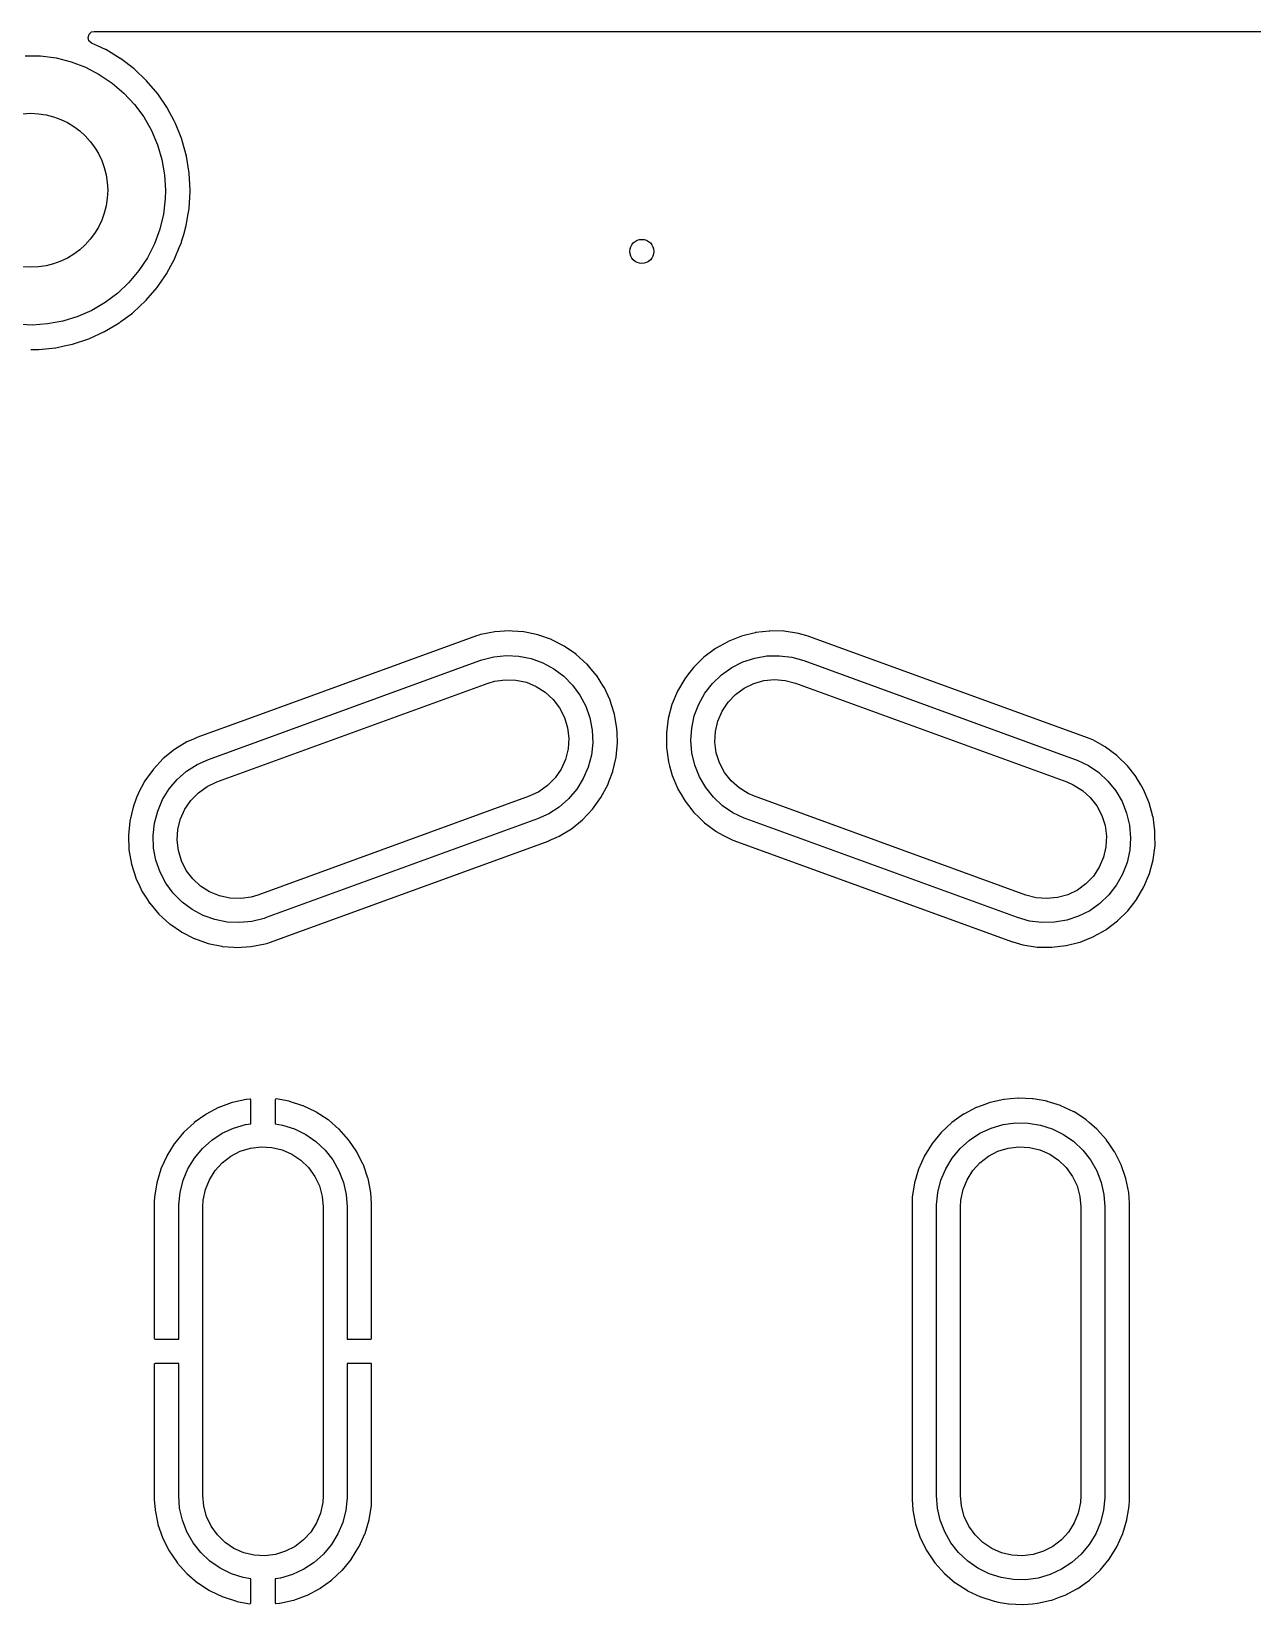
# Model space of a CAD drawing. Extents: x 14 to 417, y -165 to -100.
# Drawn here: x 241.31 to 266.69, y -132.26 to -99.57 of the extents above; entities that cross this region are included whole.
import ezdxf

# ---------------------------------------------------------------- set-up
doc = ezdxf.new("R2010")
doc.units = 0
doc.layers.add('BLACK', color=7, linetype='CONTINUOUS')

msp = doc.modelspace()

# ---------------------------------------------------------------- linework, layer by layer
at = {"layer": 'BLACK', "linetype": 'CONTINUOUS'}
for p, q in [((242.49, -99.6937), (242.511, -99.6257)), ((242.51, -99.762), (242.49, -99.6937)), ((242.511, -99.6257), (242.565, -99.5796)), ((242.565, -99.5796), (242.616, -99.5685)), ((242.616, -99.5685), (290.785, -99.5685)), ((242.563, -99.8088), (242.51, -99.762)), ((242.686, -99.866), (242.563, -99.8088)), ((242.856, -99.9445), (242.686, -99.866)), ((242.858, -99.9462), (242.856, -99.9445)), ((243.159, -100.128), (242.858, -99.9462)), ((242.858, -99.9462), (242.858, -99.9462)), ((241.183, -100.072), (241.505, -100.078)), ((241.505, -100.078), (241.825, -100.12)), ((241.825, -100.12), (242.137, -100.198)), ((242.137, -100.198), (242.439, -100.312)), ((242.439, -100.312), (242.725, -100.46)), ((243.162, -100.13), (243.159, -100.128)), ((243.159, -100.128), (243.159, -100.128)), ((243.447, -100.347), (243.162, -100.13)), ((243.707, -100.593), (243.447, -100.347)), ((242.725, -100.46), (242.993, -100.64)), ((242.993, -100.64), (243.238, -100.849)), ((243.939, -100.867), (243.707, -100.593)), ((243.238, -100.849), (243.457, -101.085)), ((244.14, -101.163), (243.939, -100.867)), ((243.457, -101.085), (243.648, -101.345)), ((243.648, -101.345), (243.808, -101.625)), ((244.142, -101.167), (244.14, -101.163)), ((244.278, -101.423), (244.142, -101.167)), ((244.142, -101.167), (244.142, -101.167)), ((243.808, -101.625), (243.934, -101.922)), ((244.308, -101.48), (244.278, -101.423)), ((244.309, -101.483), (244.308, -101.48)), ((244.437, -101.805), (244.309, -101.483)), ((243.934, -101.922), (244.026, -102.231)), ((244.44, -101.813), (244.437, -101.805)), ((244.536, -102.159), (244.44, -101.813)), ((244.026, -102.231), (244.081, -102.548)), ((244.594, -102.512), (244.536, -102.159)), ((244.081, -102.548), (244.1, -102.87)), ((244.613, -102.87), (244.594, -102.512)), ((244.1, -102.87), (244.094, -103.046)), ((244.592, -103.247), (244.613, -102.895)), ((244.613, -102.893), (244.613, -102.87)), ((244.613, -102.895), (244.613, -102.893)), ((244.094, -103.046), (244.056, -103.366)), ((244.573, -103.357), (244.591, -103.254)), ((244.591, -103.251), (244.592, -103.247)), ((244.591, -103.254), (244.591, -103.251)), ((244.591, -103.254), (244.591, -103.254)), ((244.056, -103.366), (243.98, -103.679)), ((244.479, -103.787), (244.531, -103.604)), ((244.531, -103.604), (244.573, -103.357)), ((243.98, -103.679), (243.87, -103.982)), ((244.387, -104.062), (244.432, -103.952)), ((244.432, -103.952), (244.433, -103.949)), ((244.432, -103.952), (244.432, -103.952)), ((244.433, -103.949), (244.443, -103.913)), ((244.443, -103.913), (244.479, -103.787)), ((243.725, -104.27), (243.548, -104.539)), ((243.87, -103.982), (243.725, -104.27)), ((244.13, -104.593), (244.296, -104.284)), ((244.296, -104.284), (244.298, -104.281)), ((244.298, -104.281), (244.387, -104.062)), ((243.548, -104.539), (243.341, -104.787)), ((244.032, -104.737), (244.126, -104.599)), ((244.126, -104.599), (244.128, -104.596)), ((244.126, -104.599), (244.126, -104.599)), ((244.128, -104.596), (244.13, -104.593)), ((244.13, -104.593), (244.13, -104.593)), ((243.341, -104.787), (243.107, -105.009)), ((243.691, -105.163), (243.925, -104.892)), ((243.925, -104.892), (244.032, -104.737)), ((242.849, -105.202), (242.571, -105.365)), ((243.107, -105.009), (242.849, -105.202)), ((243.43, -105.408), (243.691, -105.163)), ((241.968, -105.589), (241.651, -105.648)), ((242.276, -105.494), (241.968, -105.589)), ((242.571, -105.365), (242.276, -105.494)), ((243.143, -105.623), (243.174, -105.6)), ((243.174, -105.6), (243.413, -105.421)), ((243.413, -105.421), (243.43, -105.408)), ((241.329, -105.67), (241.007, -105.655)), ((241.651, -105.648), (241.329, -105.67)), ((242.509, -105.955), (242.835, -105.806)), ((242.835, -105.806), (243.036, -105.687)), ((243.036, -105.687), (243.14, -105.625)), ((243.14, -105.625), (243.143, -105.623)), ((243.14, -105.625), (243.14, -105.625)), ((241.301, -106.179), (241.462, -106.179)), ((241.462, -106.179), (241.465, -106.179)), ((241.465, -106.179), (241.815, -106.143)), ((241.465, -106.179), (241.465, -106.179)), ((241.815, -106.143), (241.815, -106.143)), ((241.815, -106.143), (241.818, -106.143)), ((241.818, -106.143), (241.822, -106.142)), ((241.822, -106.142), (241.994, -106.105)), ((241.822, -106.142), (241.822, -106.142)), ((241.994, -106.105), (242.169, -106.067)), ((242.169, -106.067), (242.509, -105.955)), ((250.562, -112.13), (245.824, -113.854)), ((250.563, -112.13), (250.562, -112.13)), ((250.562, -112.13), (250.562, -112.13)), ((250.611, -112.115), (250.563, -112.13)), ((250.65, -112.103), (250.611, -112.115)), ((250.653, -112.101), (250.65, -112.103)), ((250.65, -112.103), (250.65, -112.103)), ((250.947, -112.044), (250.653, -112.101)), ((251.247, -112.026), (250.947, -112.044)), ((251.304, -112.031), (251.247, -112.026)), ((251.542, -112.048), (251.304, -112.031)), ((251.546, -112.048), (251.542, -112.048)), ((251.542, -112.048), (251.542, -112.048)), ((251.55, -112.049), (251.546, -112.048)), ((251.836, -112.109), (251.55, -112.049)), ((251.55, -112.049), (251.55, -112.049)), ((251.84, -112.11), (251.836, -112.109)), ((251.836, -112.109), (251.836, -112.109)), ((252.123, -112.209), (251.84, -112.11)), ((256.069, -112.137), (255.896, -112.207)), ((256.073, -112.136), (256.069, -112.137)), ((256.074, -112.136), (256.073, -112.136)), ((256.356, -112.065), (256.074, -112.136)), ((256.36, -112.064), (256.356, -112.065)), ((256.356, -112.065), (256.356, -112.065)), ((256.364, -112.063), (256.36, -112.064)), ((256.654, -112.03), (256.364, -112.063)), ((256.658, -112.029), (256.654, -112.03)), ((256.654, -112.03), (256.654, -112.03)), ((256.663, -112.029), (256.658, -112.029)), ((256.954, -112.034), (256.663, -112.029)), ((256.958, -112.034), (256.954, -112.034)), ((257.255, -112.079), (256.958, -112.034)), ((257.259, -112.08), (257.255, -112.079)), ((257.46, -112.139), (257.259, -112.08)), ((257.259, -112.08), (257.259, -112.08)), ((257.47, -112.142), (257.46, -112.139)), ((257.472, -112.142), (257.47, -112.142)), ((263.283, -114.257), (257.472, -112.142)), ((257.472, -112.142), (257.472, -112.142)), ((252.127, -112.211), (252.123, -112.209)), ((252.386, -112.344), (252.127, -112.211)), ((252.127, -112.211), (252.127, -112.211)), ((252.39, -112.346), (252.386, -112.344)), ((252.394, -112.348), (252.39, -112.346)), ((252.634, -112.514), (252.394, -112.348)), ((252.394, -112.348), (252.394, -112.348)), ((255.529, -112.396), (255.29, -112.576)), ((255.533, -112.394), (255.529, -112.396)), ((255.787, -112.251), (255.533, -112.394)), ((255.791, -112.249), (255.787, -112.251)), ((255.787, -112.251), (255.787, -112.251)), ((255.795, -112.247), (255.791, -112.249)), ((255.896, -112.207), (255.795, -112.247)), ((255.795, -112.247), (255.795, -112.247)), ((244.994, -114.698), (250.633, -112.645)), ((250.633, -112.645), (250.676, -112.63)), ((250.676, -112.63), (250.927, -112.567)), ((250.927, -112.567), (251.185, -112.541)), ((251.185, -112.541), (251.444, -112.553)), ((251.444, -112.553), (251.699, -112.604)), ((251.699, -112.604), (251.943, -112.691)), ((251.943, -112.691), (252.171, -112.814)), ((252.637, -112.516), (252.634, -112.514)), ((252.634, -112.514), (252.634, -112.514)), ((252.859, -112.718), (252.637, -112.516)), ((252.862, -112.721), (252.859, -112.718)), ((252.921, -112.79), (252.862, -112.721)), ((252.862, -112.721), (252.862, -112.721)), ((253.053, -112.947), (252.921, -112.79)), ((255.074, -112.79), (254.951, -112.948)), ((255.076, -112.787), (255.074, -112.79)), ((255.074, -112.79), (255.074, -112.79)), ((255.29, -112.576), (255.076, -112.787)), ((255.656, -112.94), (255.868, -112.79)), ((255.868, -112.79), (256.099, -112.673)), ((256.099, -112.673), (256.346, -112.592)), ((256.346, -112.592), (256.601, -112.548)), ((256.601, -112.548), (256.861, -112.542)), ((256.861, -112.542), (257.118, -112.575)), ((257.118, -112.575), (257.367, -112.645)), ((257.367, -112.645), (263.006, -114.698)), ((245.165, -115.167), (250.804, -113.115)), ((250.804, -113.115), (250.941, -113.074)), ((250.941, -113.074), (251.161, -113.042)), ((251.161, -113.042), (251.383, -113.049)), ((251.383, -113.049), (251.601, -113.096)), ((251.601, -113.096), (251.806, -113.18)), ((252.171, -112.814), (252.379, -112.969)), ((252.379, -112.969), (252.562, -113.153)), ((253.055, -112.95), (253.053, -112.947)), ((253.212, -113.196), (253.055, -112.95)), ((254.892, -113.024), (254.741, -113.283)), ((254.951, -112.948), (254.892, -113.024)), ((255.31, -113.324), (255.468, -113.119)), ((255.468, -113.119), (255.656, -112.94)), ((256.125, -113.218), (256.325, -113.121)), ((256.325, -113.121), (256.539, -113.061)), ((256.539, -113.061), (256.76, -113.04)), ((256.76, -113.04), (256.982, -113.058)), ((256.982, -113.058), (257.196, -113.115)), ((257.196, -113.115), (262.835, -115.167)), ((251.806, -113.18), (251.994, -113.3)), ((251.994, -113.3), (252.157, -113.45)), ((252.562, -113.153), (252.715, -113.363)), ((252.715, -113.363), (252.836, -113.592)), ((253.215, -113.199), (253.212, -113.196)), ((253.212, -113.196), (253.212, -113.196)), ((253.256, -113.287), (253.215, -113.199)), ((253.34, -113.468), (253.256, -113.287)), ((254.741, -113.283), (254.626, -113.56)), ((255.183, -113.55), (255.31, -113.324)), ((255.792, -113.51), (255.946, -113.349)), ((255.946, -113.349), (256.125, -113.218)), ((252.157, -113.45), (252.291, -113.628)), ((252.291, -113.628), (252.392, -113.826)), ((252.836, -113.592), (252.921, -113.837)), ((253.341, -113.471), (253.34, -113.468)), ((253.34, -113.468), (253.34, -113.468)), ((253.343, -113.475), (253.341, -113.471)), ((253.371, -113.565), (253.343, -113.475)), ((253.343, -113.475), (253.343, -113.475)), ((253.431, -113.758), (253.371, -113.565)), ((253.482, -114.053), (253.431, -113.758)), ((254.626, -113.56), (254.548, -113.85)), ((255.091, -113.793), (255.183, -113.55)), ((255.581, -113.9), (255.669, -113.695)), ((255.669, -113.695), (255.792, -113.51)), ((245.824, -113.854), (244.749, -114.246)), ((252.392, -113.826), (252.456, -114.039)), ((252.456, -114.039), (252.481, -114.259)), ((252.921, -113.837), (252.97, -114.092)), ((252.97, -114.092), (252.98, -114.351)), ((253.486, -114.148), (253.482, -114.053)), ((254.548, -113.85), (254.51, -114.148)), ((255.019, -114.305), (255.036, -114.046)), ((255.036, -114.046), (255.091, -113.793)), ((255.531, -114.116), (255.581, -113.9)), ((244.544, -114.336), (244.288, -114.492)), ((244.636, -114.296), (244.544, -114.336)), ((244.747, -114.247), (244.636, -114.296)), ((244.749, -114.246), (244.747, -114.247)), ((244.747, -114.247), (244.747, -114.247)), ((252.481, -114.259), (252.466, -114.481)), ((252.98, -114.351), (252.952, -114.609)), ((253.466, -114.652), (253.494, -114.353)), ((253.494, -114.353), (253.486, -114.148)), ((254.51, -114.148), (254.51, -114.246)), ((254.51, -114.246), (254.511, -114.439)), ((255.04, -114.564), (255.019, -114.305)), ((255.52, -114.338), (255.531, -114.116)), ((255.548, -114.558), (255.52, -114.338)), ((263.284, -114.258), (263.283, -114.257)), ((263.283, -114.257), (263.283, -114.257)), ((263.285, -114.258), (263.284, -114.258)), ((263.315, -114.271), (263.285, -114.258)), ((263.285, -114.258), (263.285, -114.258)), ((263.371, -114.294), (263.315, -114.271)), ((263.47, -114.349), (263.371, -114.294)), ((263.63, -114.437), (263.47, -114.349)), ((244.055, -114.681), (243.849, -114.899)), ((244.288, -114.492), (244.055, -114.681)), ((244.758, -114.804), (244.994, -114.698)), ((252.413, -114.697), (252.322, -114.9)), ((252.466, -114.481), (252.413, -114.697)), ((252.952, -114.609), (252.886, -114.86)), ((253.398, -114.944), (253.466, -114.652)), ((254.511, -114.439), (254.511, -114.448)), ((254.511, -114.448), (254.552, -114.745)), ((254.552, -114.745), (254.553, -114.749)), ((254.553, -114.749), (254.553, -114.749)), ((254.553, -114.749), (254.575, -114.831)), ((255.1, -114.816), (255.04, -114.564)), ((255.615, -114.77), (255.548, -114.558)), ((263.006, -114.698), (263.048, -114.714)), ((263.048, -114.714), (263.282, -114.827)), ((263.633, -114.439), (263.63, -114.437)), ((263.63, -114.437), (263.63, -114.437)), ((263.637, -114.442), (263.633, -114.439)), ((263.871, -114.616), (263.637, -114.442)), ((263.637, -114.442), (263.637, -114.442)), ((263.874, -114.618), (263.871, -114.616)), ((263.871, -114.616), (263.871, -114.616)), ((263.877, -114.621), (263.874, -114.618)), ((263.904, -114.648), (263.877, -114.621)), ((263.877, -114.621), (263.877, -114.621)), ((264.089, -114.827), (263.904, -114.648)), ((243.849, -114.899), (243.673, -115.143)), ((244.345, -115.115), (244.54, -114.944)), ((244.54, -114.944), (244.758, -114.804)), ((252.197, -115.083), (252.041, -115.242)), ((252.322, -114.9), (252.197, -115.083)), ((252.886, -114.86), (252.783, -115.098)), ((253.322, -115.146), (253.397, -114.948)), ((253.397, -114.948), (253.398, -114.944)), ((254.575, -114.831), (254.631, -115.034)), ((254.631, -115.034), (254.749, -115.311)), ((255.196, -115.057), (255.1, -114.816)), ((255.327, -115.281), (255.196, -115.057)), ((255.718, -114.967), (255.615, -114.77)), ((255.855, -115.142), (255.718, -114.967)), ((263.282, -114.827), (263.496, -114.972)), ((263.496, -114.972), (263.687, -115.149)), ((264.092, -114.831), (264.089, -114.827)), ((264.148, -114.903), (264.092, -114.831)), ((264.092, -114.831), (264.092, -114.831)), ((264.275, -115.063), (264.148, -114.903)), ((264.277, -115.067), (264.275, -115.063)), ((264.373, -115.229), (264.277, -115.067)), ((264.277, -115.067), (264.277, -115.067)), ((243.53, -115.411), (243.499, -115.493)), ((243.532, -115.407), (243.53, -115.411)), ((243.53, -115.411), (243.53, -115.411)), ((243.673, -115.143), (243.532, -115.407)), ((244.041, -115.534), (244.177, -115.313)), ((244.177, -115.313), (244.345, -115.115)), ((244.627, -115.549), (244.783, -115.39)), ((244.783, -115.39), (244.964, -115.262)), ((244.964, -115.262), (245.165, -115.167)), ((251.86, -115.37), (251.659, -115.465)), ((252.041, -115.242), (251.86, -115.37)), ((252.647, -115.319), (252.479, -115.517)), ((252.783, -115.098), (252.647, -115.319)), ((253.151, -115.489), (253.292, -115.225)), ((253.292, -115.225), (253.322, -115.146)), ((254.749, -115.311), (254.751, -115.314)), ((254.751, -115.314), (254.751, -115.314)), ((254.751, -115.314), (254.808, -115.411)), ((254.808, -115.411), (254.901, -115.569)), ((255.489, -115.483), (255.327, -115.281)), ((256.02, -115.291), (255.855, -115.142)), ((256.209, -115.408), (256.02, -115.291)), ((256.341, -115.465), (256.209, -115.408)), ((262.835, -115.167), (262.967, -115.224)), ((262.967, -115.224), (263.156, -115.341)), ((263.156, -115.341), (263.321, -115.49)), ((263.687, -115.149), (263.849, -115.351)), ((263.849, -115.351), (263.98, -115.575)), ((264.427, -115.321), (264.373, -115.229)), ((264.545, -115.598), (264.427, -115.321)), ((243.426, -115.688), (243.358, -115.98)), ((243.499, -115.493), (243.426, -115.688)), ((243.938, -115.772), (244.041, -115.534)), ((244.411, -115.935), (244.502, -115.732)), ((244.502, -115.732), (244.627, -115.549)), ((251.659, -115.465), (246.02, -117.517)), ((252.284, -115.688), (252.066, -115.828)), ((252.479, -115.517), (252.284, -115.688)), ((252.769, -115.951), (252.975, -115.733)), ((252.975, -115.733), (253.151, -115.489)), ((254.901, -115.569), (254.972, -115.659)), ((254.972, -115.659), (255.084, -115.801)), ((255.68, -115.66), (255.489, -115.483)), ((255.894, -115.805), (255.68, -115.66)), ((261.98, -117.517), (256.341, -115.465)), ((263.321, -115.49), (263.458, -115.665)), ((263.458, -115.665), (263.561, -115.862)), ((263.98, -115.575), (264.076, -115.816)), ((264.546, -115.602), (264.545, -115.598)), ((264.623, -115.883), (264.546, -115.602)), ((264.546, -115.602), (264.546, -115.602)), ((243.358, -115.98), (243.33, -116.279)), ((243.844, -116.281), (243.872, -116.023)), ((243.872, -116.023), (243.938, -115.772)), ((244.358, -116.151), (244.411, -115.935)), ((251.83, -115.934), (246.191, -117.987)), ((252.066, -115.828), (251.83, -115.934)), ((252.536, -116.14), (252.769, -115.951)), ((255.084, -115.801), (255.084, -115.801)), ((255.084, -115.801), (255.087, -115.805)), ((255.087, -115.805), (255.176, -115.891)), ((255.176, -115.891), (255.299, -116.011)), ((255.299, -116.011), (255.299, -116.011)), ((255.299, -116.011), (255.302, -116.014)), ((255.302, -116.014), (255.305, -116.016)), ((255.305, -116.016), (255.305, -116.016)), ((255.305, -116.016), (255.539, -116.19)), ((256.128, -115.918), (255.894, -115.805)), ((256.17, -115.934), (256.128, -115.918)), ((261.809, -117.987), (256.17, -115.934)), ((263.561, -115.862), (263.628, -116.074)), ((264.076, -115.816), (264.136, -116.068)), ((264.624, -115.887), (264.623, -115.883)), ((264.623, -115.883), (264.623, -115.883)), ((264.665, -116.184), (264.624, -115.887)), ((243.33, -116.279), (243.342, -116.579)), ((243.854, -116.54), (243.844, -116.281)), ((244.343, -116.373), (244.358, -116.151)), ((244.368, -116.593), (244.343, -116.373)), ((246.262, -118.502), (252.073, -116.387)), ((252.073, -116.387), (252.075, -116.386)), ((252.073, -116.387), (252.073, -116.387)), ((252.075, -116.386), (252.077, -116.385)), ((252.077, -116.385), (252.217, -116.323)), ((252.077, -116.385), (252.077, -116.385)), ((252.217, -116.323), (252.28, -116.296)), ((252.28, -116.296), (252.536, -116.14)), ((255.539, -116.19), (255.539, -116.19)), ((255.539, -116.19), (255.543, -116.193)), ((255.543, -116.193), (255.546, -116.195)), ((255.546, -116.195), (255.546, -116.195)), ((255.546, -116.195), (255.686, -116.272)), ((255.686, -116.272), (255.805, -116.338)), ((255.805, -116.338), (255.861, -116.361)), ((255.861, -116.361), (255.891, -116.374)), ((255.891, -116.374), (255.891, -116.374)), ((255.891, -116.374), (255.892, -116.374)), ((255.892, -116.374), (255.893, -116.375)), ((255.893, -116.375), (255.893, -116.375)), ((255.893, -116.375), (261.704, -118.49)), ((263.628, -116.074), (263.656, -116.294)), ((263.656, -116.294), (263.645, -116.516)), ((264.136, -116.068), (264.157, -116.327)), ((264.157, -116.327), (264.14, -116.586)), ((264.665, -116.188), (264.665, -116.184)), ((264.665, -116.279), (264.665, -116.188)), ((264.665, -116.188), (264.665, -116.188)), ((264.665, -116.282), (264.665, -116.279)), ((264.666, -116.484), (264.665, -116.282)), ((243.342, -116.579), (243.393, -116.874)), ((243.903, -116.795), (243.854, -116.54)), ((244.432, -116.806), (244.368, -116.593)), ((263.645, -116.516), (263.595, -116.732)), ((264.14, -116.586), (264.085, -116.839)), ((264.628, -116.782), (264.666, -116.484)), ((243.393, -116.874), (243.394, -116.878)), ((243.394, -116.878), (243.394, -116.878)), ((243.394, -116.878), (243.481, -117.157)), ((243.988, -117.04), (243.903, -116.795)), ((244.109, -117.269), (243.988, -117.04)), ((244.533, -117.004), (244.432, -116.806)), ((244.667, -117.182), (244.533, -117.004)), ((263.507, -116.937), (263.384, -117.122)), ((263.595, -116.732), (263.507, -116.937)), ((264.085, -116.839), (263.993, -117.082)), ((264.55, -117.072), (264.628, -116.782)), ((243.481, -117.157), (243.483, -117.161)), ((243.483, -117.161), (243.484, -117.164)), ((243.484, -117.164), (243.484, -117.164)), ((243.484, -117.164), (243.567, -117.342)), ((243.567, -117.342), (243.609, -117.433)), ((244.262, -117.479), (244.109, -117.269)), ((244.83, -117.332), (244.667, -117.182)), ((245.018, -117.452), (244.83, -117.332)), ((263.23, -117.283), (263.051, -117.414)), ((263.384, -117.122), (263.23, -117.283)), ((263.866, -117.308), (263.708, -117.513)), ((263.993, -117.082), (263.866, -117.308)), ((264.284, -117.608), (264.435, -117.349)), ((264.435, -117.349), (264.55, -117.072)), ((243.609, -117.433), (243.612, -117.436)), ((243.612, -117.436), (243.612, -117.436)), ((243.612, -117.436), (243.719, -117.604)), ((243.719, -117.604), (243.771, -117.685)), ((243.771, -117.685), (243.774, -117.688)), ((243.774, -117.688), (243.962, -117.911)), ((244.445, -117.663), (244.262, -117.479)), ((244.653, -117.818), (244.445, -117.663)), ((245.223, -117.536), (245.018, -117.452)), ((245.441, -117.583), (245.223, -117.536)), ((245.663, -117.59), (245.441, -117.583)), ((245.883, -117.558), (245.663, -117.59)), ((246.02, -117.517), (245.883, -117.558)), ((262.194, -117.574), (261.98, -117.517)), ((262.416, -117.592), (262.194, -117.574)), ((262.637, -117.571), (262.416, -117.592)), ((262.851, -117.511), (262.637, -117.571)), ((263.051, -117.414), (262.851, -117.511)), ((263.52, -117.692), (263.308, -117.842)), ((263.708, -117.513), (263.52, -117.692)), ((264.1, -117.845), (264.224, -117.685)), ((264.224, -117.685), (264.281, -117.611)), ((264.281, -117.611), (264.284, -117.608)), ((264.281, -117.611), (264.281, -117.611)), ((243.962, -117.911), (243.962, -117.911)), ((243.962, -117.911), (243.965, -117.914)), ((243.965, -117.914), (244.187, -118.116)), ((244.881, -117.941), (244.653, -117.818)), ((245.125, -118.028), (244.881, -117.941)), ((246.148, -118.002), (245.897, -118.065)), ((246.191, -117.987), (246.148, -118.002)), ((262.058, -118.057), (261.809, -117.987)), ((263.077, -117.959), (262.83, -118.04)), ((263.308, -117.842), (263.077, -117.959)), ((263.886, -118.056), (264.1, -117.845)), ((244.187, -118.116), (244.19, -118.118)), ((244.19, -118.118), (244.19, -118.118)), ((244.19, -118.118), (244.43, -118.284)), ((244.43, -118.284), (244.43, -118.284)), ((244.43, -118.284), (244.434, -118.286)), ((244.434, -118.286), (244.438, -118.288)), ((244.438, -118.288), (244.697, -118.421)), ((245.38, -118.079), (245.125, -118.028)), ((245.639, -118.091), (245.38, -118.079)), ((245.897, -118.065), (245.639, -118.091)), ((262.315, -118.09), (262.058, -118.057)), ((262.575, -118.084), (262.315, -118.09)), ((262.83, -118.04), (262.575, -118.084)), ((263.389, -118.381), (263.643, -118.238)), ((263.643, -118.238), (263.647, -118.236)), ((263.643, -118.238), (263.643, -118.238)), ((263.647, -118.236), (263.886, -118.056)), ((244.697, -118.421), (244.697, -118.421)), ((244.697, -118.421), (244.701, -118.423)), ((244.701, -118.423), (244.984, -118.522)), ((244.984, -118.522), (244.988, -118.523)), ((244.988, -118.523), (244.988, -118.523)), ((244.988, -118.523), (245.274, -118.583)), ((245.274, -118.583), (245.274, -118.583)), ((245.274, -118.583), (245.278, -118.584)), ((245.278, -118.584), (245.282, -118.584)), ((245.282, -118.584), (245.282, -118.584)), ((245.282, -118.584), (245.52, -118.601)), ((245.52, -118.601), (245.577, -118.606)), ((245.577, -118.606), (245.877, -118.588)), ((245.877, -118.588), (246.171, -118.531)), ((246.171, -118.531), (246.225, -118.514)), ((246.225, -118.514), (246.259, -118.503)), ((246.259, -118.503), (246.261, -118.502)), ((246.259, -118.503), (246.259, -118.503)), ((246.261, -118.502), (246.262, -118.502)), ((246.262, -118.502), (246.262, -118.502)), ((261.704, -118.49), (261.704, -118.49)), ((261.704, -118.49), (261.706, -118.49)), ((261.706, -118.49), (261.708, -118.491)), ((261.708, -118.491), (261.708, -118.491)), ((261.708, -118.491), (261.917, -118.552)), ((261.917, -118.552), (261.917, -118.552)), ((261.917, -118.552), (261.921, -118.553)), ((261.921, -118.553), (262.218, -118.598)), ((262.218, -118.598), (262.222, -118.598)), ((262.222, -118.598), (262.513, -118.603)), ((262.513, -118.603), (262.518, -118.603)), ((262.518, -118.603), (262.522, -118.602)), ((262.522, -118.602), (262.812, -118.569)), ((262.522, -118.602), (262.522, -118.602)), ((262.812, -118.569), (262.816, -118.568)), ((262.816, -118.568), (262.82, -118.567)), ((262.82, -118.567), (263.102, -118.496)), ((263.102, -118.496), (263.107, -118.495)), ((263.102, -118.496), (263.102, -118.496)), ((263.107, -118.495), (263.292, -118.421)), ((263.292, -118.421), (263.381, -118.385)), ((263.381, -118.385), (263.385, -118.383)), ((263.381, -118.385), (263.381, -118.385)), ((263.385, -118.383), (263.389, -118.381)), ((263.389, -118.381), (263.389, -118.381)), ((245.202, -121.935), (244.944, -122.071)), ((245.209, -121.931), (245.202, -121.935)), ((245.483, -121.83), (245.209, -121.931)), ((245.491, -121.828), (245.483, -121.83)), ((245.776, -121.764), (245.491, -121.828)), ((245.784, -121.763), (245.776, -121.764)), ((245.856, -121.757), (245.784, -121.763)), ((245.868, -121.759), (245.856, -121.757)), ((245.872, -121.774), (245.868, -121.759)), ((245.872, -122.273), (245.872, -121.774)), ((246.385, -121.756), (246.38, -121.771)), ((246.38, -121.771), (246.38, -122.273)), ((246.398, -121.755), (246.385, -121.756)), ((246.669, -121.803), (246.398, -121.755)), ((246.677, -121.805), (246.669, -121.803)), ((246.955, -121.895), (246.677, -121.805)), ((246.963, -121.898), (246.955, -121.895)), ((247.226, -122.023), (246.963, -121.898)), ((260.95, -121.934), (260.692, -122.07)), ((260.953, -121.932), (260.95, -121.934)), ((260.95, -121.934), (260.95, -121.934)), ((261.148, -121.86), (260.953, -121.932)), ((261.231, -121.83), (261.148, -121.86)), ((261.235, -121.829), (261.231, -121.83)), ((261.231, -121.83), (261.231, -121.83)), ((261.239, -121.828), (261.235, -121.829)), ((261.524, -121.764), (261.239, -121.828)), ((261.239, -121.828), (261.239, -121.828)), ((261.528, -121.763), (261.524, -121.764)), ((261.524, -121.764), (261.524, -121.764)), ((261.663, -121.751), (261.528, -121.763)), ((261.822, -121.737), (261.663, -121.751)), ((261.827, -121.737), (261.822, -121.737)), ((261.822, -121.737), (261.822, -121.737)), ((261.831, -121.737), (261.827, -121.737)), ((262.122, -121.75), (261.831, -121.737)), ((261.831, -121.737), (261.831, -121.737)), ((262.126, -121.751), (262.122, -121.75)), ((262.122, -121.75), (262.122, -121.75)), ((262.13, -121.751), (262.126, -121.751)), ((262.341, -121.789), (262.13, -121.751)), ((262.13, -121.751), (262.13, -121.751)), ((262.422, -121.804), (262.341, -121.789)), ((262.426, -121.805), (262.422, -121.804)), ((262.703, -121.894), (262.426, -121.805)), ((262.426, -121.805), (262.426, -121.805)), ((262.707, -121.895), (262.703, -121.894)), ((262.703, -121.894), (262.703, -121.894)), ((262.978, -122.024), (262.707, -121.895)), ((244.693, -122.249), (244.479, -122.448)), ((244.699, -122.244), (244.693, -122.249)), ((244.937, -122.075), (244.699, -122.244)), ((244.944, -122.071), (244.937, -122.075)), ((245.762, -122.288), (245.872, -122.273)), ((246.38, -122.273), (246.535, -122.298)), ((247.234, -122.027), (247.226, -122.023)), ((247.478, -122.186), (247.234, -122.027)), ((247.485, -122.191), (247.478, -122.186)), ((247.706, -122.38), (247.485, -122.191)), ((260.443, -122.246), (260.224, -122.45)), ((260.688, -122.072), (260.443, -122.246)), ((260.692, -122.07), (260.688, -122.072)), ((261.51, -122.288), (261.767, -122.253)), ((261.767, -122.253), (262.027, -122.257)), ((262.027, -122.257), (262.283, -122.298)), ((262.982, -122.026), (262.978, -122.024)), ((263.226, -122.185), (262.982, -122.026)), ((262.982, -122.026), (262.982, -122.026)), ((263.23, -122.188), (263.226, -122.185)), ((263.226, -122.185), (263.226, -122.185)), ((263.233, -122.19), (263.23, -122.188)), ((263.301, -122.249), (263.233, -122.19)), ((263.233, -122.19), (263.233, -122.19)), ((263.458, -122.383), (263.301, -122.249)), ((244.474, -122.454), (244.289, -122.679)), ((244.479, -122.448), (244.474, -122.454)), ((245.061, -122.612), (245.278, -122.469)), ((245.278, -122.469), (245.513, -122.361)), ((245.513, -122.361), (245.762, -122.288)), ((246.535, -122.298), (246.782, -122.377)), ((246.782, -122.377), (247.014, -122.492)), ((247.014, -122.492), (247.227, -122.64)), ((247.712, -122.386), (247.706, -122.38)), ((247.907, -122.604), (247.712, -122.386)), ((247.912, -122.61), (247.907, -122.604)), ((260.224, -122.45), (260.034, -122.682)), ((260.809, -122.612), (261.026, -122.469)), ((261.026, -122.469), (261.261, -122.361)), ((261.261, -122.361), (261.51, -122.288)), ((262.283, -122.298), (262.53, -122.377)), ((262.53, -122.377), (262.762, -122.492)), ((262.762, -122.492), (262.975, -122.64)), ((263.658, -122.606), (263.458, -122.383)), ((244.284, -122.686), (244.13, -122.934)), ((244.289, -122.679), (244.284, -122.686)), ((244.701, -122.984), (244.867, -122.784)), ((244.867, -122.784), (245.061, -122.612)), ((245.456, -122.945), (245.654, -122.843)), ((245.654, -122.843), (245.866, -122.777)), ((245.866, -122.777), (246.087, -122.751)), ((246.087, -122.751), (246.309, -122.763)), ((246.309, -122.763), (246.525, -122.815)), ((246.525, -122.815), (246.728, -122.905)), ((246.728, -122.905), (246.913, -123.029)), ((247.227, -122.64), (247.416, -122.818)), ((247.416, -122.818), (247.577, -123.021)), ((248.076, -122.851), (247.912, -122.61)), ((248.08, -122.859), (248.076, -122.851)), ((248.21, -123.119), (248.08, -122.859)), ((260.034, -122.682), (259.875, -122.937)), ((260.449, -122.984), (260.615, -122.784)), ((260.615, -122.784), (260.809, -122.612)), ((261.204, -122.945), (261.402, -122.843)), ((261.402, -122.843), (261.614, -122.777)), ((261.614, -122.777), (261.835, -122.751)), ((261.835, -122.751), (262.057, -122.763)), ((262.057, -122.763), (262.273, -122.815)), ((262.273, -122.815), (262.476, -122.905)), ((262.476, -122.905), (262.661, -123.029)), ((262.975, -122.64), (263.164, -122.818)), ((263.164, -122.818), (263.325, -123.021)), ((263.66, -122.61), (263.658, -122.606)), ((263.712, -122.686), (263.66, -122.61)), ((263.66, -122.61), (263.66, -122.61)), ((263.826, -122.855), (263.712, -122.686)), ((263.828, -122.858), (263.826, -122.855)), ((263.87, -122.941), (263.828, -122.858)), ((263.828, -122.858), (263.828, -122.858)), ((244.004, -123.215), (243.92, -123.495)), ((244.007, -123.207), (244.004, -123.215)), ((244.126, -122.941), (244.007, -123.207)), ((244.13, -122.934), (244.126, -122.941)), ((244.466, -123.445), (244.567, -123.206)), ((244.567, -123.206), (244.701, -122.984)), ((245.012, -123.433), (245.13, -123.244)), ((245.13, -123.244), (245.28, -123.08)), ((245.28, -123.08), (245.456, -122.945)), ((246.913, -123.029), (247.072, -123.183)), ((247.072, -123.183), (247.202, -123.364)), ((247.577, -123.021), (247.706, -123.247)), ((247.706, -123.247), (247.8, -123.488)), ((248.214, -123.127), (248.21, -123.119)), ((248.309, -123.403), (248.214, -123.127)), ((259.752, -123.211), (259.667, -123.499)), ((259.875, -122.937), (259.752, -123.211)), ((260.214, -123.445), (260.315, -123.206)), ((260.315, -123.206), (260.449, -122.984)), ((260.76, -123.433), (260.878, -123.244)), ((260.878, -123.244), (261.028, -123.08)), ((261.028, -123.08), (261.204, -122.945)), ((262.661, -123.029), (262.82, -123.183)), ((262.82, -123.183), (262.95, -123.364)), ((263.325, -123.021), (263.454, -123.247)), ((263.454, -123.247), (263.548, -123.488)), ((263.961, -123.123), (263.87, -122.941)), ((264.058, -123.407), (263.961, -123.123)), ((243.919, -123.503), (243.873, -123.791)), ((243.92, -123.495), (243.919, -123.503)), ((244.403, -123.696), (244.466, -123.445)), ((244.929, -123.639), (245.012, -123.433)), ((247.202, -123.364), (247.298, -123.564)), ((247.298, -123.564), (247.356, -123.779)), ((247.8, -123.488), (247.857, -123.741)), ((248.311, -123.411), (248.309, -123.403)), ((248.368, -123.697), (248.311, -123.411)), ((259.666, -123.503), (259.647, -123.622)), ((259.667, -123.499), (259.666, -123.503)), ((259.666, -123.503), (259.666, -123.503)), ((260.151, -123.696), (260.214, -123.445)), ((260.677, -123.639), (260.76, -123.433)), ((262.95, -123.364), (263.046, -123.564)), ((263.046, -123.564), (263.104, -123.779)), ((263.548, -123.488), (263.605, -123.741)), ((264.118, -123.701), (264.058, -123.407)), ((243.872, -123.798), (243.868, -123.887)), ((243.868, -123.887), (243.868, -123.89)), ((243.868, -123.89), (243.868, -126.728)), ((243.873, -123.791), (243.872, -123.798)), ((244.377, -123.954), (244.403, -123.696)), ((244.876, -124), (244.884, -123.856)), ((244.884, -123.856), (244.929, -123.639)), ((247.356, -123.779), (247.376, -124)), ((247.857, -123.741), (247.876, -124)), ((248.369, -123.705), (248.368, -123.697)), ((248.384, -123.922), (248.369, -123.705)), ((259.62, -123.795), (259.615, -123.889)), ((259.615, -123.889), (259.615, -130.076)), ((259.647, -123.622), (259.62, -123.795)), ((260.125, -123.954), (260.151, -123.696)), ((260.624, -124), (260.632, -123.856)), ((260.632, -123.856), (260.677, -123.639)), ((263.104, -123.779), (263.124, -124)), ((263.605, -123.741), (263.624, -124)), ((264.132, -123.924), (264.118, -123.701)), ((244.376, -124), (244.377, -123.954)), ((244.376, -126.746), (244.376, -124)), ((244.876, -130), (244.876, -124)), ((247.376, -124), (247.376, -130)), ((247.876, -124), (247.876, -126.746)), ((248.384, -123.926), (248.384, -123.922)), ((248.384, -126.732), (248.384, -123.926)), ((260.124, -124), (260.125, -123.954)), ((260.124, -130), (260.124, -124)), ((260.624, -130), (260.624, -124)), ((263.124, -124), (263.124, -130)), ((263.624, -124), (263.624, -130)), ((264.132, -130.111), (264.132, -123.924)), ((243.868, -126.728), (243.872, -126.743)), ((243.872, -126.743), (243.874, -126.744)), ((243.874, -126.744), (243.882, -126.746)), ((243.882, -126.746), (244.376, -126.746)), ((247.876, -126.746), (248.366, -126.746)), ((248.366, -126.746), (248.381, -126.742)), ((248.381, -126.742), (248.382, -126.74)), ((248.382, -126.74), (248.384, -126.732)), ((243.87, -127.26), (243.868, -127.268)), ((243.868, -127.268), (243.868, -130.074)), ((243.871, -127.258), (243.87, -127.26)), ((243.886, -127.254), (243.871, -127.258)), ((244.376, -127.254), (243.886, -127.254)), ((244.376, -130), (244.376, -127.254)), ((248.37, -127.254), (247.876, -127.254)), ((247.876, -127.254), (247.876, -130)), ((248.378, -127.256), (248.37, -127.254)), ((248.38, -127.257), (248.378, -127.256)), ((248.384, -127.272), (248.38, -127.257)), ((248.384, -130.11), (248.384, -127.272)), ((243.868, -130.074), (243.868, -130.078)), ((243.868, -130.078), (243.883, -130.295)), ((244.395, -130.259), (244.376, -130)), ((244.896, -130.221), (244.876, -130)), ((247.376, -130), (247.368, -130.144)), ((247.875, -130.046), (247.849, -130.304)), ((247.876, -130), (247.875, -130.046)), ((248.38, -130.202), (248.384, -130.113)), ((248.384, -130.113), (248.384, -130.11)), ((259.615, -130.076), (259.63, -130.299)), ((260.143, -130.259), (260.124, -130)), ((260.644, -130.221), (260.624, -130)), ((263.124, -130), (263.116, -130.144)), ((263.623, -130.046), (263.597, -130.304)), ((263.624, -130), (263.623, -130.046)), ((264.128, -130.205), (264.132, -130.111)), ((243.883, -130.295), (243.884, -130.303)), ((243.884, -130.303), (243.941, -130.589)), ((244.452, -130.512), (244.395, -130.259)), ((244.954, -130.436), (244.896, -130.221)), ((245.05, -130.636), (244.954, -130.436)), ((247.323, -130.361), (247.24, -130.567)), ((247.368, -130.144), (247.323, -130.361)), ((247.849, -130.304), (247.786, -130.555)), ((248.333, -130.497), (248.379, -130.209)), ((248.379, -130.209), (248.38, -130.202)), ((259.63, -130.299), (259.69, -130.593)), ((260.2, -130.512), (260.143, -130.259)), ((260.702, -130.436), (260.644, -130.221)), ((260.798, -130.636), (260.702, -130.436)), ((263.071, -130.361), (262.988, -130.567)), ((263.116, -130.144), (263.071, -130.361)), ((263.597, -130.304), (263.534, -130.555)), ((264.082, -130.497), (264.113, -130.303)), ((264.113, -130.303), (264.128, -130.205)), ((243.941, -130.589), (243.943, -130.597)), ((243.943, -130.597), (244.038, -130.873)), ((244.546, -130.753), (244.452, -130.512)), ((244.675, -130.979), (244.546, -130.753)), ((245.18, -130.817), (245.05, -130.636)), ((247.122, -130.756), (246.972, -130.92)), ((247.24, -130.567), (247.122, -130.756)), ((247.786, -130.555), (247.685, -130.794)), ((248.248, -130.785), (248.332, -130.505)), ((248.332, -130.505), (248.333, -130.497)), ((259.69, -130.593), (259.787, -130.877)), ((260.294, -130.753), (260.2, -130.512)), ((260.423, -130.979), (260.294, -130.753)), ((260.928, -130.817), (260.798, -130.636)), ((262.87, -130.756), (262.72, -130.92)), ((262.988, -130.567), (262.87, -130.756)), ((263.534, -130.555), (263.433, -130.794)), ((263.996, -130.789), (264.081, -130.501)), ((264.081, -130.501), (264.082, -130.497)), ((244.038, -130.873), (244.042, -130.881)), ((244.042, -130.881), (244.172, -131.141)), ((244.836, -131.182), (244.675, -130.979)), ((245.339, -130.971), (245.18, -130.817)), ((245.524, -131.095), (245.339, -130.971)), ((245.727, -131.185), (245.524, -131.095)), ((246.796, -131.055), (246.598, -131.157)), ((246.972, -130.92), (246.796, -131.055)), ((247.551, -131.016), (247.385, -131.216)), ((247.685, -130.794), (247.551, -131.016)), ((247.968, -131.314), (248.122, -131.066)), ((248.122, -131.066), (248.126, -131.059)), ((248.126, -131.059), (248.245, -130.793)), ((248.245, -130.793), (248.248, -130.785)), ((259.787, -130.877), (259.789, -130.881)), ((259.789, -130.881), (259.789, -130.881)), ((259.789, -130.881), (259.878, -131.059)), ((259.878, -131.059), (259.922, -131.145)), ((260.584, -131.182), (260.423, -130.979)), ((261.087, -130.971), (260.928, -130.817)), ((261.272, -131.095), (261.087, -130.971)), ((261.475, -131.185), (261.272, -131.095)), ((262.544, -131.055), (262.346, -131.157)), ((262.72, -130.92), (262.544, -131.055)), ((263.299, -131.016), (263.133, -131.216)), ((263.433, -130.794), (263.299, -131.016)), ((263.714, -131.318), (263.873, -131.063)), ((263.873, -131.063), (263.996, -130.789)), ((244.172, -131.141), (244.176, -131.149)), ((244.176, -131.149), (244.34, -131.39)), ((244.34, -131.39), (244.345, -131.396)), ((244.345, -131.396), (244.54, -131.614)), ((245.025, -131.36), (244.836, -131.182)), ((245.238, -131.508), (245.025, -131.36)), ((245.943, -131.237), (245.727, -131.185)), ((246.165, -131.249), (245.943, -131.237)), ((246.386, -131.223), (246.165, -131.249)), ((246.598, -131.157), (246.386, -131.223)), ((247.191, -131.388), (246.974, -131.531)), ((247.385, -131.216), (247.191, -131.388)), ((247.778, -131.546), (247.963, -131.321)), ((247.963, -131.321), (247.968, -131.314)), ((259.922, -131.145), (259.924, -131.149)), ((259.924, -131.149), (260.036, -131.314)), ((260.036, -131.314), (260.09, -131.394)), ((260.09, -131.394), (260.29, -131.617)), ((260.773, -131.36), (260.584, -131.182)), ((260.986, -131.508), (260.773, -131.36)), ((261.691, -131.237), (261.475, -131.185)), ((261.913, -131.249), (261.691, -131.237)), ((262.134, -131.223), (261.913, -131.249)), ((262.346, -131.157), (262.134, -131.223)), ((262.939, -131.388), (262.722, -131.531)), ((263.133, -131.216), (262.939, -131.388)), ((263.524, -131.55), (263.714, -131.318)), ((244.54, -131.614), (244.546, -131.62)), ((244.546, -131.62), (244.767, -131.809)), ((245.47, -131.623), (245.238, -131.508)), ((245.717, -131.702), (245.47, -131.623)), ((245.872, -131.727), (245.717, -131.702)), ((245.872, -132.229), (245.872, -131.727)), ((246.49, -131.712), (246.38, -131.727)), ((246.38, -131.727), (246.38, -132.226)), ((246.739, -131.639), (246.49, -131.712)), ((246.974, -131.531), (246.739, -131.639)), ((247.315, -131.925), (247.553, -131.756)), ((247.553, -131.756), (247.559, -131.751)), ((247.559, -131.751), (247.773, -131.552)), ((247.773, -131.552), (247.778, -131.546)), ((260.29, -131.617), (260.293, -131.62)), ((260.293, -131.62), (260.293, -131.62)), ((260.293, -131.62), (260.515, -131.81)), ((261.218, -131.623), (260.986, -131.508)), ((261.465, -131.702), (261.218, -131.623)), ((261.721, -131.743), (261.465, -131.702)), ((261.981, -131.747), (261.721, -131.743)), ((262.238, -131.712), (261.981, -131.747)), ((262.487, -131.639), (262.238, -131.712)), ((262.722, -131.531), (262.487, -131.639)), ((263.06, -131.928), (263.305, -131.754)), ((263.305, -131.754), (263.524, -131.55)), ((244.767, -131.809), (244.774, -131.814)), ((244.774, -131.814), (245.018, -131.973)), ((245.018, -131.973), (245.026, -131.977)), ((245.026, -131.977), (245.289, -132.102)), ((246.769, -132.17), (247.043, -132.069)), ((247.043, -132.069), (247.05, -132.065)), ((247.05, -132.065), (247.308, -131.929)), ((247.308, -131.929), (247.315, -131.925)), ((260.515, -131.81), (260.515, -131.81)), ((260.515, -131.81), (260.518, -131.812)), ((260.518, -131.812), (260.522, -131.815)), ((260.522, -131.815), (260.522, -131.815)), ((260.522, -131.815), (260.766, -131.974)), ((260.766, -131.974), (260.766, -131.974)), ((260.766, -131.974), (260.77, -131.976)), ((260.77, -131.976), (261.041, -132.105)), ((262.693, -132.105), (262.795, -132.068)), ((262.795, -132.068), (262.798, -132.066)), ((262.798, -132.066), (263.056, -131.93)), ((262.798, -132.066), (262.798, -132.066)), ((263.056, -131.93), (263.06, -131.928)), ((263.056, -131.93), (263.056, -131.93)), ((245.289, -132.102), (245.297, -132.105)), ((245.297, -132.105), (245.575, -132.195)), ((245.575, -132.195), (245.583, -132.197)), ((245.583, -132.197), (245.854, -132.245)), ((245.854, -132.245), (245.867, -132.244)), ((245.867, -132.244), (245.872, -132.229)), ((246.38, -132.226), (246.384, -132.241)), ((246.384, -132.241), (246.396, -132.243)), ((246.396, -132.243), (246.468, -132.237)), ((246.468, -132.237), (246.476, -132.236)), ((246.476, -132.236), (246.761, -132.172)), ((246.761, -132.172), (246.769, -132.17)), ((261.041, -132.105), (261.045, -132.106)), ((261.045, -132.106), (261.045, -132.106)), ((261.045, -132.106), (261.322, -132.195)), ((261.322, -132.195), (261.326, -132.196)), ((261.326, -132.196), (261.407, -132.211)), ((261.407, -132.211), (261.618, -132.249)), ((261.618, -132.249), (261.618, -132.249)), ((261.618, -132.249), (261.622, -132.249)), ((261.622, -132.249), (261.626, -132.25)), ((261.626, -132.25), (261.626, -132.25)), ((261.626, -132.25), (261.917, -132.263)), ((261.917, -132.263), (261.917, -132.263)), ((261.917, -132.263), (261.921, -132.263)), ((261.921, -132.263), (261.926, -132.263)), ((261.926, -132.263), (262.116, -132.246)), ((261.926, -132.263), (261.926, -132.263)), ((262.116, -132.246), (262.22, -132.237)), ((262.22, -132.237), (262.224, -132.236)), ((262.224, -132.236), (262.509, -132.172)), ((262.224, -132.236), (262.224, -132.236)), ((262.509, -132.172), (262.513, -132.171)), ((262.509, -132.172), (262.509, -132.172)), ((262.513, -132.171), (262.518, -132.17)), ((262.518, -132.17), (262.693, -132.105))]:
    msp.add_line(p, q, dxfattribs=at)
at = {"layer": 'BLACK'}
for centre, radius in [((241.3, -102.87), 1.6), ((254, -104.14), 0.25)]:
    msp.add_circle(centre, radius, dxfattribs=at)

doc.saveas('drawing.dxf')
